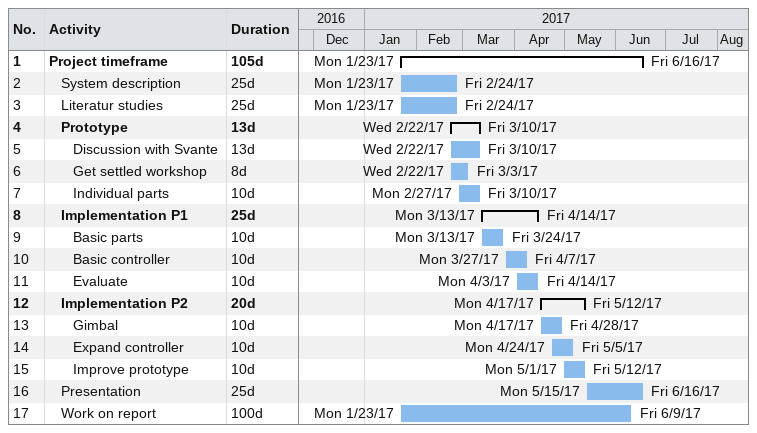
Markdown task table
| ID | Level | Task | Duration | Start | Finish |
|---|---|---|---|---|---|
| 1 | 1 | **Project timeframe** | 105d | 2017-01-23 | 2017-06-16 |
| 2 | 2 | System description | 25d | 2017-01-23 | 2017-02-24 |
| 3 | 2 | Literatur studies | 25d | 2017-01-23 | 2017-02-24 |
| 4 | 2 | **Prototype** | 13d | 2017-02-22 | 2017-03-10 |
| 5 | 3 | Discussion with Svante | 13d | 2017-02-22 | 2017-03-10 |
| 6 | 3 | Get settled workshop | 8d | 2017-02-22 | 2017-03-03 |
| 7 | 3 | Individual parts | 10d | 2017-02-27 | 2017-03-10 |
| 8 | 2 | **Implementation P1** | 25d | 2017-03-13 | 2017-04-14 |
| 9 | 3 | Basic parts | 10d | 2017-03-13 | 2017-03-24 |
| 10 | 3 | Basic controller | 10d | 2017-03-27 | 2017-04-07 |
| 11 | 3 | Evaluate | 10d | 2017-04-03 | 2017-04-14 |
| 12 | 2 | **Implementation P2** | 20d | 2017-04-17 | 2017-05-12 |
| 13 | 3 | Gimbal | 10d | 2017-04-17 | 2017-04-28 |
| 14 | 3 | Expand controller | 10d | 2017-04-24 | 2017-05-05 |
| 15 | 3 | Improve prototype | 10d | 2017-05-01 | 2017-05-12 |
| 16 | 2 | Presentation | 25d | 2017-05-15 | 2017-06-16 |
| 17 | 2 | Work on report | 100d | 2017-01-23 | 2017-06-09 |
